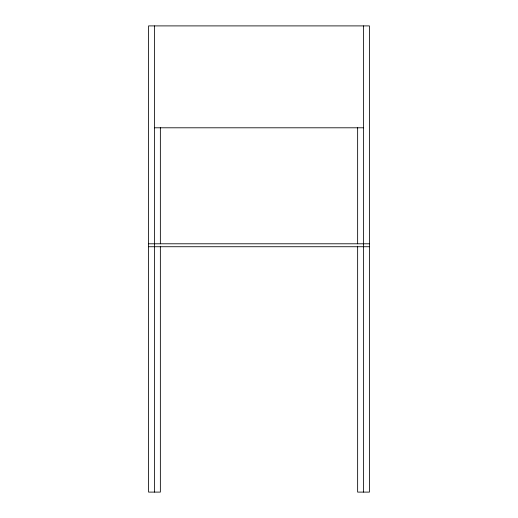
<?xml version="1.0" encoding="UTF-8"?>
<svg xmlns="http://www.w3.org/2000/svg" width="518" height="518" viewBox="0 0 518 518"><rect width="100%" height="100%" fill="white"/><g stroke="black" fill="none" stroke-linecap="round" stroke-linejoin="round"><path stroke-width="0.78" d="M154.474 127.797L363.526 127.797M148.582 243.79L369.418 243.79M148.582 246.73L369.418 246.73M363.526 25.9L363.526 492.1M357.64 127.583L357.64 243.79M357.64 246.212L357.64 492.1L369.418 492.1L369.418 25.9L148.582 25.9L148.582 492.1L160.36 492.1L160.36 246.212M160.36 127.583L160.36 243.79M154.474 25.9L154.474 492.1"/></g></svg>
